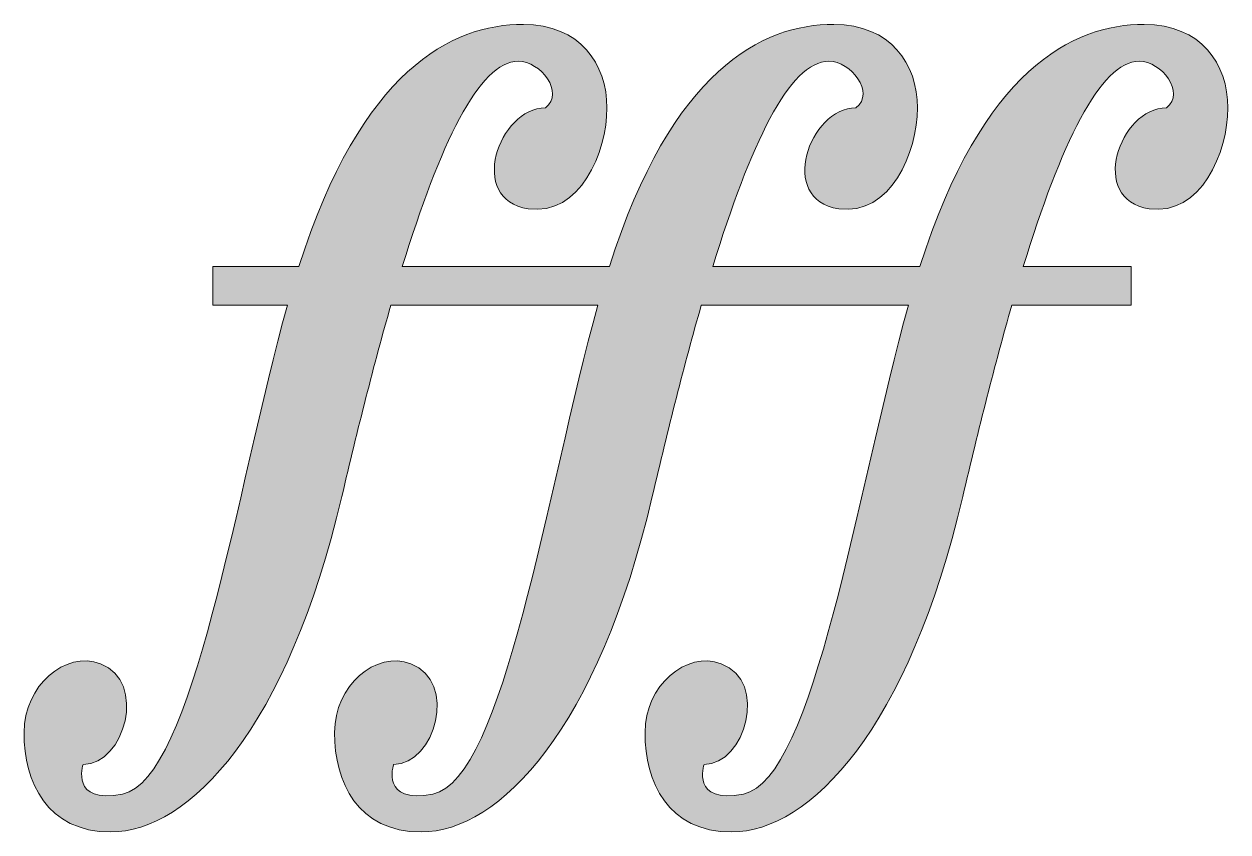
# Model space of a CAD drawing. Header units: inches. Extents: x 34.1 to 66, y -60.7 to -39.3.
import ezdxf

# ---------------------------------------------------------------- set-up
doc = ezdxf.new("R2010")
doc.units = ezdxf.units.IN
doc.header["$MEASUREMENT"] = 0
doc.layers.add('Layer 1', color=7, linetype='Continuous')

msp = doc.modelspace()

# ---------------------------------------------------------------- hatches: boundary and pattern name
at = {"layer": 'Layer 1', "true_color": 0x231f20}
h = msp.add_hatch(color=250, dxfattribs=at)
h.dxf.hatch_style = 2
edge = h.paths.add_edge_path()
edge.add_spline(control_points=[(63.758, -39.34), (61.866, -39.331), (59.463, -40.56), (57.822, -45.749), (57.822, -45.749), (52.342, -45.749), (52.342, -45.749), (53.327, -42.547), (54.366, -40.315), (55.414, -40.315), (55.992, -40.315), (56.65, -41.143), (56.13, -41.551), (54.886, -41.543), (54.054, -43.988), (55.674, -44.218), (57.041, -44.413), (57.757, -42.723), (57.757, -41.551), (57.757, -40.379), (57.046, -39.348), (55.544, -39.34), (53.651, -39.331), (51.249, -40.56), (49.607, -45.749), (49.607, -45.749), (44.128, -45.749), (44.128, -45.749), (45.113, -42.547), (46.152, -40.315), (47.2, -40.315), (47.778, -40.315), (48.436, -41.143), (47.916, -41.551), (46.673, -41.543), (45.84, -43.988), (47.46, -44.218), (48.827, -44.413), (49.542, -42.723), (49.542, -41.551), (49.542, -40.379), (48.833, -39.348), (47.33, -39.34), (45.438, -39.331), (43.036, -40.56), (41.394, -45.749), (41.394, -45.749), (39.114, -45.749), (39.114, -45.749), (39.114, -45.749), (39.114, -46.772), (39.114, -46.772), (39.114, -46.772), (41.088, -46.772), (41.088, -46.772), (39.729, -51.677), (38.602, -59.327), (36.724, -59.706), (35.335, -59.986), (35.683, -58.925), (35.683, -58.925), (36.784, -58.925), (37.389, -56.726), (36.139, -56.256), (35.213, -55.909), (34.121, -56.829), (34.121, -58.079), (34.121, -59.381), (34.726, -60.707), (36.413, -60.707), (38.494, -60.707), (41.097, -57.959), (42.529, -51.832), (42.946, -50.05), (43.379, -48.324), (43.824, -46.772), (43.824, -46.772), (49.301, -46.772), (49.301, -46.772), (47.943, -51.677), (46.816, -59.327), (44.938, -59.706), (43.548, -59.986), (43.896, -58.925), (43.896, -58.925), (44.997, -58.925), (45.602, -56.726), (44.352, -56.256), (43.426, -55.909), (42.335, -56.829), (42.335, -58.079), (42.335, -59.381), (42.94, -60.707), (44.626, -60.707), (46.708, -60.707), (49.311, -57.959), (50.742, -51.832), (51.159, -50.05), (51.592, -48.324), (52.038, -46.772), (52.038, -46.772), (57.516, -46.772), (57.516, -46.772), (56.156, -51.677), (55.029, -59.327), (53.151, -59.706), (51.762, -59.986), (52.11, -58.925), (52.11, -58.925), (53.211, -58.925), (53.816, -56.726), (52.566, -56.256), (51.64, -55.909), (50.549, -56.829), (50.549, -58.079), (50.549, -59.381), (51.153, -60.707), (52.839, -60.707), (54.922, -60.707), (57.524, -57.959), (58.957, -51.832), (59.373, -50.05), (59.806, -48.324), (60.253, -46.772), (60.253, -46.772), (63.413, -46.772), (63.413, -46.772), (63.413, -46.772), (63.413, -45.749), (63.413, -45.749), (63.413, -45.749), (60.556, -45.749), (60.556, -45.749), (61.541, -42.547), (62.581, -40.315), (63.628, -40.315), (64.206, -40.315), (64.865, -41.143), (64.344, -41.551), (63.101, -41.543), (62.269, -43.988), (63.888, -44.218), (65.255, -44.413), (65.971, -42.723), (65.971, -41.551), (65.971, -40.379), (65.26, -39.348), (63.758, -39.34)], knot_values=[0, 0, 0, 0, 1, 1, 1, 2, 2, 2, 3, 3, 3, 4, 4, 4, 5, 5, 5, 6, 6, 6, 7, 7, 7, 8, 8, 8, 9, 9, 9, 10, 10, 10, 11, 11, 11, 12, 12, 12, 13, 13, 13, 14, 14, 14, 15, 15, 15, 16, 16, 16, 17, 17, 17, 18, 18, 18, 19, 19, 19, 20, 20, 20, 21, 21, 21, 22, 22, 22, 23, 23, 23, 24, 24, 24, 25, 25, 25, 26, 26, 26, 27, 27, 27, 28, 28, 28, 29, 29, 29, 30, 30, 30, 31, 31, 31, 32, 32, 32, 33, 33, 33, 34, 34, 34, 35, 35, 35, 36, 36, 36, 37, 37, 37, 38, 38, 38, 39, 39, 39, 40, 40, 40, 41, 41, 41, 42, 42, 42, 43, 43, 43, 44, 44, 44, 45, 45, 45, 46, 46, 46, 47, 47, 47, 48, 48, 48, 49, 49, 49, 49], degree=3, periodic=1)

# ---------------------------------------------------------------- linework, layer by layer
at = {"layer": 'Layer 1', "lineweight": 0}
msp.add_open_spline([(63.758, -39.34), (61.866, -39.331), (59.463, -40.56), (57.822, -45.749), (57.822, -45.749), (52.342, -45.749), (52.342, -45.749), (53.327, -42.547), (54.366, -40.315), (55.414, -40.315), (55.992, -40.315), (56.65, -41.143), (56.13, -41.551), (54.886, -41.543), (54.054, -43.988), (55.674, -44.218), (57.041, -44.413), (57.757, -42.723), (57.757, -41.551), (57.757, -40.379), (57.046, -39.348), (55.544, -39.34), (53.651, -39.331), (51.249, -40.56), (49.607, -45.749), (49.607, -45.749), (44.128, -45.749), (44.128, -45.749), (45.113, -42.547), (46.152, -40.315), (47.2, -40.315), (47.778, -40.315), (48.436, -41.143), (47.916, -41.551), (46.673, -41.543), (45.84, -43.988), (47.46, -44.218), (48.827, -44.413), (49.542, -42.723), (49.542, -41.551), (49.542, -40.379), (48.833, -39.348), (47.33, -39.34), (45.438, -39.331), (43.036, -40.56), (41.394, -45.749), (41.394, -45.749), (39.114, -45.749), (39.114, -45.749), (39.114, -45.749), (39.114, -46.772), (39.114, -46.772), (39.114, -46.772), (41.088, -46.772), (41.088, -46.772), (39.729, -51.677), (38.602, -59.327), (36.724, -59.706), (35.335, -59.986), (35.683, -58.925), (35.683, -58.925), (36.784, -58.925), (37.389, -56.726), (36.139, -56.256), (35.213, -55.909), (34.121, -56.829), (34.121, -58.079), (34.121, -59.381), (34.726, -60.707), (36.413, -60.707), (38.494, -60.707), (41.097, -57.959), (42.529, -51.832), (42.946, -50.05), (43.379, -48.324), (43.824, -46.772), (43.824, -46.772), (49.301, -46.772), (49.301, -46.772), (47.943, -51.677), (46.816, -59.327), (44.938, -59.706), (43.548, -59.986), (43.896, -58.925), (43.896, -58.925), (44.997, -58.925), (45.602, -56.726), (44.352, -56.256), (43.426, -55.909), (42.335, -56.829), (42.335, -58.079), (42.335, -59.381), (42.94, -60.707), (44.626, -60.707), (46.708, -60.707), (49.311, -57.959), (50.742, -51.832), (51.159, -50.05), (51.592, -48.324), (52.038, -46.772), (52.038, -46.772), (57.516, -46.772), (57.516, -46.772), (56.156, -51.677), (55.029, -59.327), (53.151, -59.706), (51.762, -59.986), (52.11, -58.925), (52.11, -58.925), (53.211, -58.925), (53.816, -56.726), (52.566, -56.256), (51.64, -55.909), (50.549, -56.829), (50.549, -58.079), (50.549, -59.381), (51.153, -60.707), (52.839, -60.707), (54.922, -60.707), (57.524, -57.959), (58.957, -51.832), (59.373, -50.05), (59.806, -48.324), (60.253, -46.772), (60.253, -46.772), (63.413, -46.772), (63.413, -46.772), (63.413, -46.772), (63.413, -45.749), (63.413, -45.749), (63.413, -45.749), (60.556, -45.749), (60.556, -45.749), (61.541, -42.547), (62.581, -40.315), (63.628, -40.315), (64.206, -40.315), (64.865, -41.143), (64.344, -41.551), (63.101, -41.543), (62.269, -43.988), (63.888, -44.218), (65.255, -44.413), (65.971, -42.723), (65.971, -41.551), (65.971, -40.379), (65.26, -39.348), (63.758, -39.34)], degree=3, knots=[0, 0, 0, 0, 1, 1, 1, 2, 2, 2, 3, 3, 3, 4, 4, 4, 5, 5, 5, 6, 6, 6, 7, 7, 7, 8, 8, 8, 9, 9, 9, 10, 10, 10, 11, 11, 11, 12, 12, 12, 13, 13, 13, 14, 14, 14, 15, 15, 15, 16, 16, 16, 17, 17, 17, 18, 18, 18, 19, 19, 19, 20, 20, 20, 21, 21, 21, 22, 22, 22, 23, 23, 23, 24, 24, 24, 25, 25, 25, 26, 26, 26, 27, 27, 27, 28, 28, 28, 29, 29, 29, 30, 30, 30, 31, 31, 31, 32, 32, 32, 33, 33, 33, 34, 34, 34, 35, 35, 35, 36, 36, 36, 37, 37, 37, 38, 38, 38, 39, 39, 39, 40, 40, 40, 41, 41, 41, 42, 42, 42, 43, 43, 43, 44, 44, 44, 45, 45, 45, 46, 46, 46, 47, 47, 47, 48, 48, 48, 49, 49, 49, 49], dxfattribs=at)

doc.saveas('drawing.dxf')
